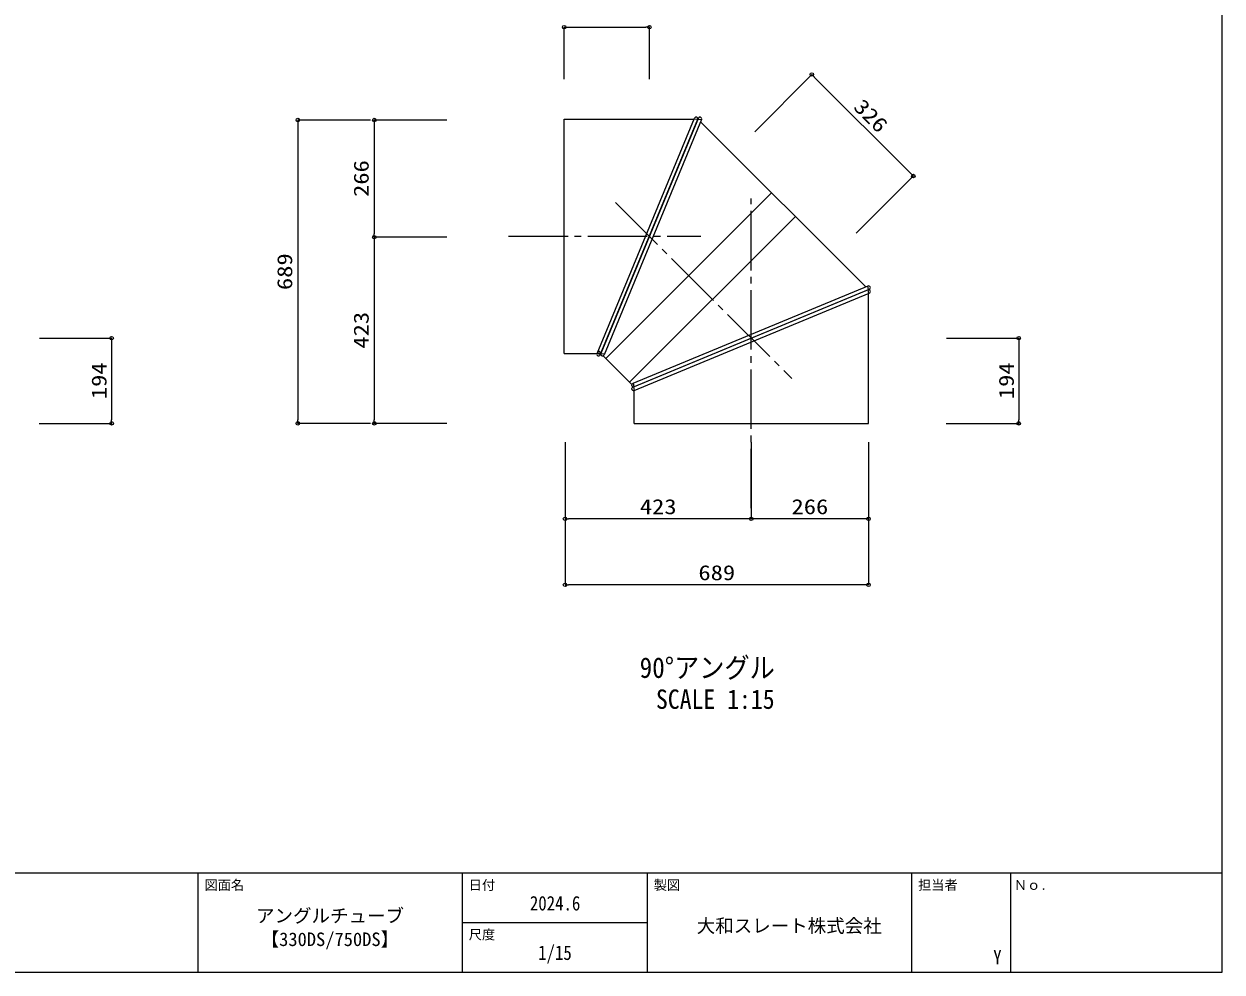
# Model space of a CAD drawing. Units: millimetres, scale not verified, with parts at other scales. Extents: x -3182 to 2818, y -2142 to 2059.
# Drawn here: x 99 to 2818, y -2141 to 11 of the extents above; entities that cross this region are included whole.
import ezdxf
from ezdxf.enums import TextEntityAlignment as Align

# ---------------------------------------------------------------- set-up
doc = ezdxf.new("R2010")
doc.units = ezdxf.units.MM
doc.header["$LTSCALE"] = 15
doc.linetypes.add('CHAIN2', pattern=[12, 9, -1, 1, -1])
for name, color, linetype in [('0-0_0', 7, 'Continuous'), ('0-1_Defpoints', 7, 'CHAIN2'), ('8-0', 7, 'Continuous')]:
    doc.layers.add(name, color=color, linetype=linetype)
doc.styles.add('ＭＳ ゴシック', font='')
doc.styles.get('ＭＳ ゴシック').set_extended_font_data('MS Gothic')

# ---------------------------------------------------------------- blocks, each defined once
blk = doc.blocks.new('_Origin')
at = {"layer": '0-0_0'}
blk.add_line((0, 0), (-1.5, 0), dxfattribs=at)
blk.add_circle((0, 0), 0.75, dxfattribs=at)

msp = doc.modelspace()

# ---------------------------------------------------------------- linework, layer by layer
at = {"layer": '0-0_0'}
for p, q in [((1324.95, -114.39), (1324.95, 3.84)), ((1332.95, 3.66), (1510.48, 3.66)), ((1518.48, -114.39), (1518.48, 3.84)), ((1757.46, -233.73), (1887.34, -103.84)), ((1892.87, -109.62), (2112.05, -328.8)), ((884.93, -207.29), (720.06, -207.29)), ((720.24, -215.29), (720.24, -888.01)), ((1058.52, -207.29), (893.65, -207.29)), ((893.83, -215.29), (893.83, -465.29)), ((1324.95, -737.29), (1324.95, -205.29)), ((1324.95, -205.29), (1620, -205.29)), ((1399.64, -737.29), (1620.82, -203.31)), ((1407.03, -740.35), (1628.66, -205.29)), ((1629.92, -202.23), (1408.29, -737.29)), ((1629.92, -202.23), (1408.29, -737.29)), ((1636.87, -206.37), (1415.69, -740.35)), ((1628.21, -206.37), (1620, -205.29)), ((1628.66, -205.29), (1636.87, -206.37)), ((2009.55, -586.18), (1634.78, -211.42)), ((1987.94, -464.21), (2117.83, -334.32)), ((1796, -372.64), (1419.82, -748.82)), ((1849.74, -426.38), (1473.56, -802.56)), ((1058.52, -473.29), (893.65, -473.29)), ((1058.52, -473.29), (893.65, -473.29)), ((893.83, -481.29), (893.83, -888.01)), ((2014.59, -584.09), (1480.61, -805.28)), ((1480.61, -813.93), (2015.67, -592.3)), ((2018.73, -591.04), (1483.67, -812.67)), ((2018.73, -591.04), (1483.67, -812.67)), ((2015.67, -592.3), (2014.59, -584.09)), ((2014.59, -592.75), (2015.67, -600.96)), ((2014.59, -592.75), (2015.67, -600.96)), ((1483.67, -821.33), (2017.65, -600.14)), ((2015.67, -896.01), (2015.67, -600.96)), ((133.49, -702.49), (297.81, -702.49)), ((2192.62, -702.49), (2356.94, -702.49)), ((297.63, -710.49), (297.63, -888.01)), ((1408.74, -736.21), (1402.17, -731.17)), ((2356.76, -710.49), (2356.76, -888.01)), ((1324.95, -737.29), (1399.64, -737.29)), ((1407.85, -738.37), (1399.64, -737.29)), ((1407.85, -738.37), (1407.03, -740.35)), ((1408.29, -737.29), (1416.51, -738.37)), ((1408.29, -737.29), (1416.51, -738.37)), ((1478.44, -807.44), (1413.52, -742.52)), ((1482.59, -813.11), (1480.61, -813.93)), ((1483.67, -812.67), (1482.59, -804.46)), ((1482.59, -813.11), (1483.67, -821.33)), ((1483.67, -896.01), (1483.67, -821.33)), ((132.93, -896.01), (297.81, -896.01)), ((884.93, -896.01), (720.06, -896.01)), ((1058.52, -896.01), (893.65, -896.01)), ((1483.67, -896.01), (2015.67, -896.01)), ((2192.07, -896.01), (2356.94, -896.01)), ((1326.95, -938.75), (1326.95, -1112.83)), ((1749.67, -938.57), (1749.67, -1112.65)), ((2015.67, -938.75), (2015.67, -1112.83)), ((1326.95, -1088.6), (1326.95, -1262.68)), ((2007.67, -1112.65), (1334.95, -1112.65)), ((2015.67, -1088.6), (2015.67, -1262.68)), ((2007.67, -1262.5), (1334.95, -1262.5))]:
    msp.add_line(p, q, dxfattribs=at)
for points in [[(1407.85, -738.37), (1407.03, -740.35), (1628.66, -205.29)], [(1482.59, -813.11), (1480.61, -813.93), (2015.67, -592.3)]]:
    msp.add_lwpolyline(points, dxfattribs=at)
for centre, start, end in [((1624.51, -204.84), 337.5, 157.5), ((1633.17, -204.84), 337.5, 157.5), ((2016.12, -587.79), 292.5, 112.5), ((2016.12, -596.45), 292.5, 112.5), ((2016.12, -596.45), 292.5, 112.5), ((1405.05, -734.68), 157.5, 337.5), ((1403.33, -738.82), 157.5, 337.5), ((1411.99, -738.82), 157.5, 337.5), ((1411.99, -738.82), 157.5, 337.5), ((1482.14, -808.97), 112.5, 292.5), ((1482.14, -817.63), 112.5, 292.5)]:
    msp.add_arc(centre, 4, start, end, dxfattribs=at)
at = {"layer": '0-1_Defpoints'}
for p, q in [((1441.45, -394.27), (1841.52, -794.33)), ((1749.67, -1088.53), (1749.67, -385.32)), ((1198.68, -471.29), (1635.4, -471.29))]:
    msp.add_line(p, q, dxfattribs=at)
at = {"layer": '8-0'}
for p, q in [((-3181.56, -1916.42), (2818.44, -1916.42)), ((493.37, -1916.42), (493.37, -2141.42)), ((1093.37, -1916.42), (1093.37, -2141.42)), ((1513.37, -1916.42), (1513.37, -2141.42)), ((2113.37, -1916.42), (2113.37, -2141.42)), ((2338.37, -1916.42), (2338.37, -2141.42)), ((1093.37, -2028.92), (1513.37, -2028.92))]:
    msp.add_line(p, q, dxfattribs=at)
msp.add_lwpolyline([(-3181.56, -2141.42), (2818.44, -2141.42), (2818.44, 2058.58), (-3181.56, 2058.58)], close=True, dxfattribs=at)

# ---------------------------------------------------------------- block references
at = {"layer": '0-0_0', "xscale": 5.333333, "yscale": 5.333333}
for p, rotation in [((1324.95, 3.66), 180), ((1887.22, -103.97), 135), ((720.24, -207.29), 90), ((893.83, -207.29), 90), ((2117.7, -334.45), 315), ((893.83, -473.29), 270), ((893.83, -473.29), 90), ((297.63, -702.49), 90), ((2356.76, -702.49), 90), ((297.63, -896.01), 270), ((720.24, -896.01), 270), ((893.83, -896.01), 270), ((2356.76, -896.01), 270), ((1326.95, -1112.65), 180), ((1326.95, -1262.5), 180)]:
    msp.add_blockref('_Origin', p, dxfattribs=dict(at, rotation=rotation))
for p in [(1518.48, 3.66), (1749.67, -1112.65), (2015.67, -1112.65), (2015.67, -1262.5)]:
    msp.add_blockref('_Origin', p, dxfattribs=at)

# ---------------------------------------------------------------- texts
at = {"layer": '0-0_0', "style": 'ＭＳ ゴシック', "width": 1.2}
for s, rotation, p in [('326', 315, (1972.41, -187.32)), ('266', 90, (891.39, -381.92)), ('689', 90, (717.8, -593.27)), ('423', 90, (891.39, -726.27)), ('194', 90, (296.3, -840.87)), ('194', 90, (2356.05, -840.87))]:
    msp.add_text(s, height=34.09, rotation=rotation, dxfattribs=at).set_placement(p, align=Align.BOTTOM_LEFT)
at = {"layer": '0-0_0', "style": 'ＭＳ ゴシック'}
for s, height, width, p in [('423', 34.09, 1.2, (1496.69, -1112.27)), ('266', 34.09, 1.2, (1841.04, -1112.27)), ('689', 34.09, 1.2, (1629.69, -1262.12)), ('90°アングル', 46.58, 0.9, (1496.27, -1487.68)), ('SCALE 1:15', 43.99, 0.9, (1533.36, -1557.18))]:
    msp.add_text(s, height=height, dxfattribs=dict(at, width=width)).set_placement(p, align=Align.BOTTOM_LEFT)
at = {"layer": '8-0', "style": 'ＭＳ ゴシック'}
for s, height, p in [('図面名', 21.99, (508.37, -1961.42)), ('日付', 21.99, (1108.37, -1961.42)), ('製図', 21.99, (1528.37, -1961.42)), ('担当者', 21.99, (2128.37, -1961.37)), ('Ｎｏ.', 21.99, (2345.87, -1961.42)), ('アングルチューブ', 30.79, (625.37, -2038.16)), ('大和スレート株式会社', 30.79, (1625.87, -2061.12)), ('【330DS/750DS】', 30.79, (635.87, -2091.68)), ('尺度', 21.99, (1108.37, -2073.92))]:
    msp.add_text(s, height=height, dxfattribs=at).set_placement(p, align=Align.BOTTOM_LEFT)
at = {"layer": '8-0', "style": 'ＭＳ ゴシック', "width": 0.85}
for s, p in [('2024.6', (1247.12, -2011.58)), ('1/15', (1265.87, -2123.92)), ('Y', (2299, -2133.92))]:
    msp.add_text(s, height=32.99, dxfattribs=at).set_placement(p, align=Align.BOTTOM_LEFT)

doc.saveas('drawing.dxf')
